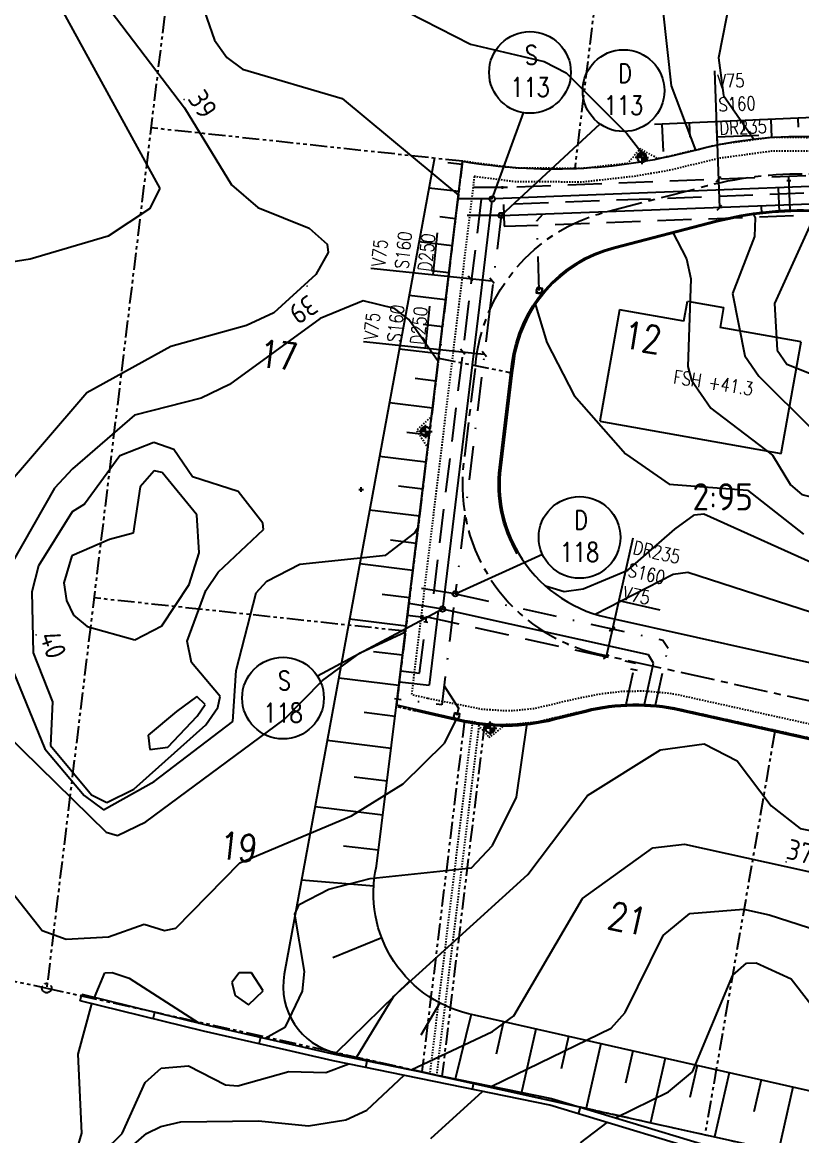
# Model space of a CAD drawing. Header units: metres. Extents: x 139929 to 143267, y 6401995 to 6404511.
# Drawn here: x 140226.6 to 140283.9, y 6402264.7 to 6402346.4 of the extents above; entities that cross this region are included whole.
import ezdxf
from ezdxf.enums import TextEntityAlignment as Align

# ---------------------------------------------------------------- set-up
doc = ezdxf.new("R2010")
doc.units = ezdxf.units.M
for name, pattern in [('CENTERX2', [4, 2.5, -0.5, 0.5, -0.5]), ('DASHDOT', [1, 0.5, -0.25, 0, -0.25]), ('DASHED', [0.75, 0.5, -0.25]), ('HIDDEN', [0.375, 0.25, -0.125]), ('HIDDEN2', [0.1875, 0.125, -0.0625]), ('PHANTOM', [2.5, 1.25, -0.25, 0.25, -0.25, 0.25, -0.25])]:
    doc.linetypes.add(name, pattern=pattern)
doc.layers.add('LM_GRÄNSPUNKT_TEXT_NY', color=94, linetype='Continuous', lineweight=25)
for name, color, linetype in [('M-BEF-MUR', 4, 'Continuous'), ('M-BEF-NIVÅKURVA-PRIMÄR-0.5M', 12, 'Continuous'), ('M-BEF-NIVÅKURVA-PRIMÄR-1.0M', 12, 'Continuous'), ('M-BELYSNINGSSTOLPE', 20, 'Continuous'), ('M-BRUNNAR', 3, 'Continuous'), ('M-BRUNNSLOCK', 1, 'Continuous'), ('M-ET-SCHAKT', 40, 'HIDDEN'), ('M-FASTIGHETSBETECKNING', 3, 'Continuous'), ('M-FG-XXX', 3, 'Continuous'), ('M-GR-FASTIGHETSGRÄNS', 3, 'PHANTOM'), ('M-HUS-NUMMER-XXX', 3, 'Continuous'), ('M-HUS-YTTER', 3, 'Continuous'), ('M-KANTSTÖD', 1, 'Continuous'), ('M-KRYSS-1000', 1, 'Continuous'), ('M-PROFILLINJE', 7, 'CENTERX2'), ('M-RH-BELYSNINGSSTOLPE', 4, 'Continuous'), ('M-RH-ET-SCHAKT', 4, 'HIDDEN'), ('M-RH-VA-D', 4, 'DASHDOT'), ('M-RH-VA-DRÄN', 4, 'DRAN11'), ('M-RH-VA-S', 4, 'Continuous'), ('M-RH-VA-TEXT', 4, 'Continuous'), ('M-RH-VA-V', 4, 'HIDDEN2'), ('M-SLÄNT', 4, 'Continuous'), ('M-STOMLINJE', 3, 'Continuous'), ('M-VA-D', 80, 'DASHDOT'), ('M-VA-S', 20, 'Continuous'), ('M-VA-TEXT', 1, 'Continuous'), ('M-VA-V', 140, 'HIDDEN2'), ('M-YTSKIKTSBEGRÄNSNING', 1, 'DASHED')]:
    doc.layers.add(name, color=color, linetype=linetype)
doc.styles.add('ISO', font='iso.shx', dxfattribs={"height": 2.5})
doc.styles.add('ITALICC', font='italicc', dxfattribs={"oblique": 10})
doc.styles.add('M-modell-va$0$SIMPLEX8', font='simplex.shx', dxfattribs={"width": 0.8})
doc.styles.add('SIMPLEX8', font='simplex.shx', dxfattribs={"width": 0.8})
doc.linetypes.add('DRAN11', pattern='A,1,["|",Standard,S=0.5,R=60,X=0,Y=0],-0.4,1', length=2.4)
pattern_1 = [(45, (-19260.8910175, -51074.3308278), (-0.001122532015134, 0.001122532015134), [])]

# ---------------------------------------------------------------- blocks, each defined once
blk = doc.blocks.new('LIGGARPUNKT')
blk.add_circle((0, 0), 0.35)
at = {"layer": 'LM_GRÄNSPUNKT_TEXT_NY', "style": 'ITALICC', "oblique": 10}
blk.add_attdef('PUNKTBETECKNING', (0.5, -0.35), '', height=0.7, dxfattribs=at)
blk = doc.blocks.new('PLUS')
for p, q in [((-0.175, 0), (0, 0)), ((0, 0), (0, 0.175)), ((0, -0.175), (0, 0)), ((0, 0), (0.175, 0))]:
    blk.add_line(p, q)
blk = doc.blocks.new('PRI_NIVÅ_HÖJDPKT')
at = {"color": 0, "linetype": 'Continuous', "lineweight": -3}
blk.add_circle((183, 184), 0.0005, dxfattribs=at)
blk = doc.blocks.new('Brunn-400')
at = {"layer": 'M-BRUNNAR', "ltscale": 0.1}
blk.add_circle((0, 0), 0.2, dxfattribs=at)
at = {"layer": 'M-BRUNNSLOCK', "ltscale": 0.1}
blk.add_circle((0, 0), 0.2, dxfattribs=at)
blk = doc.blocks.new('DB')
at = {"layer": 'M-BRUNNAR', "ltscale": 0.1}
blk.add_lwpolyline([(-0.2, 0.2), (-0.2, -0.2), (0.2, -0.2), (0.2, 0.2)], close=True, dxfattribs=at)
blk.add_circle((0, 0), 0.2, dxfattribs=at)
at = {"layer": 'M-BRUNNSLOCK', "ltscale": 0.1}
blk.add_lwpolyline([(-0.2, 0.2), (-0.2, -0.2), (0.2, -0.2), (0.2, 0.2)], close=True, dxfattribs=at)
blk = doc.blocks.new('*U42')
at = {"layer": 'M-SLÄNT'}
for p, q in [((-42.894, 71.924), (-43.93, 72.049)), ((-43.135, 69.938), (-45.328, 70.204)), ((-43.375, 67.953), (-44.533, 68.093)), ((-43.616, 65.967), (-46.054, 66.263)), ((-43.857, 63.982), (-45.137, 64.137)), ((-44.097, 61.996), (-46.779, 62.322)), ((-44.338, 60.011), (-45.74, 60.181)), ((-44.579, 58.025), (-47.504, 58.38)), ((-44.819, 56.04), (-46.343, 56.225)), ((-45.06, 54.055), (-48.23, 54.439)), ((-45.301, 52.069), (-46.947, 52.269)), ((-45.542, 50.084), (-48.955, 50.497)), ((-45.782, 48.098), (-47.55, 48.312)), ((-46.023, 46.113), (-49.681, 46.556)), ((-46.264, 44.127), (-48.153, 44.356)), ((-46.504, 42.142), (-50.406, 42.615)), ((-46.748, 40.129), (-48.761, 40.373)), ((-47, 38.053), (-51.153, 38.556)), ((-47.26, 35.911), (-49.402, 36.17)), ((-47.528, 33.701), (-51.947, 34.239)), ((-47.807, 31.423), (-50.084, 31.705)), ((-48.1, 29.078), (-52.789, 29.664)), ((-48.401, 26.664), (-50.816, 26.965)), ((-48.712, 24.177), (-53.685, 24.798)), ((-49.032, 21.614), (-51.6, 21.895)), ((-49.374, 18.977), (-54.678, 19.403)), ((-48.785, 15.173), (-52.381, 13.715)), ((-46.733, 12.026), (-52.143, 6.729)), ((-44.535, 10.401), (-45.915, 8.028)), ((-42.235, 9.565), (-43.407, 4.794)), ((-39.847, 9.022), (-40.389, 6.634)), ((-37.464, 8.482), (-38.543, 3.717)), ((-35.087, 7.944), (-35.625, 5.567)), ((-32.715, 7.407), (-33.789, 2.664)), ((-30.349, 6.872), (-30.885, 4.506)), ((-27.989, 6.337), (-29.058, 1.617)), ((-25.634, 5.804), (-26.168, 3.449)), ((-23.285, 5.272), (-24.349, 0.574)), ((-20.942, 4.741), (-21.472, 2.398)), ((-18.604, 4.212), (-19.662, -0.464)), ((-16.271, 3.684), (-16.799, 1.352)), ((-13.944, 3.157), (-14.998, -1.497)), ((-11.623, 2.632), (-12.148, 0.31)), ((-9.307, 2.107), (-10.355, -2.525)), ((-6.996, 1.584), (-7.519, -0.726)), ((-4.691, 1.062), (-5.735, -3.548)), ((-2.392, 0.542), (-2.912, -1.758)), ((-0.098, 0.022), (-1.136, -4.566))]:
    blk.add_line(p, q, dxfattribs=at)
blk = doc.blocks.new('*U43')
at = {"layer": 'M-SLÄNT'}
for p, q in [((-76.818, 11.443), (-76.772, 10.4)), ((-74.82, 11.531), (-74.745, 9.829)), ((-72.822, 11.618), (-72.79, 10.893)), ((-70.824, 11.706), (-70.765, 10.378)), ((-68.825, 11.794), (-68.796, 11.127)), ((-66.827, 11.882), (-66.763, 10.406)), ((-64.829, 11.969), (-64.776, 11.14)), ((-62.841, 11.871), (-62.89, 10.226)), ((-60.861, 11.584), (-60.966, 10.862)), ((-78.816, 11.355), (-78.728, 9.357)), ((-58.882, 11.297), (-59.063, 10.048)), ((-56.903, 11.01), (-56.979, 10.482)), ((-54.923, 10.723), (-55.058, 9.797)), ((-52.944, 10.436), (-52.996, 9.968)), ((-50.98, 10.067), (-51.127, 9.086)), ((-49.029, 9.626), (-49.149, 9.094)), ((-47.078, 9.185), (-47.37, 7.893)), ((-45.128, 8.744), (-45.316, 7.91)), ((-43.177, 8.303), (-43.659, 6.168)), ((-41.226, 7.862), (-41.552, 6.619)), ((-39.321, 7.261), (-40.143, 4.727)), ((-37.433, 6.6), (-37.86, 5.38)), ((-35.546, 5.94), (-36.327, 3.705)), ((-33.658, 5.28), (-34.004, 4.334)), ((-31.719, 4.839), (-32.135, 3.143)), ((-29.733, 4.609), (-29.831, 3.765)), ((-27.746, 4.378), (-27.939, 2.721)), ((-25.759, 4.147), (-25.854, 3.334)), ((-23.773, 3.916), (-23.958, 2.32)), ((-21.786, 3.685), (-21.877, 2.902)), ((-19.8, 3.454), (-19.97, 1.919)), ((-17.823, 3.156), (-17.924, 2.439)), ((-15.853, 2.807), (-16.08, 1.527)), ((-13.884, 2.458), (-13.984, 1.892)), ((-11.915, 2.11), (-12.089, 1.125)), ((-9.945, 1.761), (-10.019, 1.343)), ((-7.976, 1.412), (-8.098, 0.724)), ((-6.007, 1.064), (-6.054, 0.793)), ((-4.037, 0.715), (-4.106, 0.326)), ((-2.068, 0.366), (-2.085, 0.267)), ((-0.098, 0.017), (-0.1, 0.008))]:
    blk.add_line(p, q, dxfattribs=at)
blk = doc.blocks.new('M-modell-va$0$VA Littera')
blk.add_circle((0, 0), 1.5)
at = {"style": 'M-modell-va$0$SIMPLEX8', "width": 0.8}
for tag, p in [('D/S', (0.051, 0.289)), ('NR', (0.001, -0.891))]:
    blk.add_attdef(tag, text='', height=0.7, dxfattribs=at).set_placement(p, align=Align.CENTER)
at = {"style": 'M-modell-va$0$SIMPLEX8', "width": 0.8, "flags": 1}
for tag, p in [('LOCKNIVÅ', (1.783, 0.248)), ('VG-NIVÅ', (1.789, -0.674))]:
    blk.add_attdef(tag, p, '', height=0.5, dxfattribs=at)
blk = doc.blocks.new('Ny-stolpe')
at = {"layer": ''}
h = blk.add_hatch(dxfattribs=at)
h.set_pattern_fill('ANSI31', color=256, scale=0.0005, style=0)
h.set_pattern_definition(pattern_1)
edge = h.paths.add_edge_path()
edge.add_arc((0, 0), 0.175, 90, 180)
edge.add_line((-0.175, 0), (0, 0))
edge.add_line((0, 0), (0, 0.175))
h = blk.add_hatch(dxfattribs=at)
h.set_pattern_fill('ANSI31', color=256, scale=0.0005, style=0)
h.set_pattern_definition(pattern_1)
edge = h.paths.add_edge_path()
edge.add_line((0, 0), (0, -0.175))
edge.add_arc((0, 0), 0.175, 270, 360)
edge.add_line((0.175, 0), (0, 0))
for p, q in [((-0.175, 0), (-0.25, 0)), ((0, 0), (-0.175, 0)), ((0, 0.173), (0, 0.248)), ((0, 0), (0, 0.175)), ((0, 0), (0.175, 0)), ((0, 0), (0, -0.175)), ((0, -0.175), (0, -0.252)), ((0.175, 0), (0.25, 0))]:
    blk.add_line(p, q, dxfattribs=at)
for start, end in [(90, 180), (180, 270), (0, 90), (270, 0)]:
    blk.add_arc((0, 0), 0.175, start, end, dxfattribs=at)

msp = doc.modelspace()

# ---------------------------------------------------------------- linework, layer by layer
at = {"layer": 'M-BEF-MUR', "lineweight": -3}
for p, q in [((140230.872, 6402274.592), (140230.991, 6402275.078)), ((140230.991, 6402275.078), (140240.039, 6402272.864)), ((140239.924, 6402272.377), (140230.872, 6402274.592)), ((140236.243, 6402273.278), (140236.362, 6402273.763)), ((140240.039, 6402272.864), (140245.042, 6402271.722)), ((140244.549, 6402271.321), (140239.924, 6402272.377)), ((140244.029, 6402271.44), (140244.141, 6402271.928)), ((140245.042, 6402271.722), (140249.563, 6402270.691)), ((140249.457, 6402270.202), (140244.549, 6402271.321)), ((140265.355, 6402266.94), (140249.457, 6402270.202)), ((140249.563, 6402270.691), (140265.478, 6402267.425)), ((140251.841, 6402269.712), (140251.941, 6402270.202)), ((140259.678, 6402268.105), (140259.778, 6402268.595)), ((140278.952, 6402262.831), (140265.355, 6402266.94)), ((140265.478, 6402267.425), (140279.097, 6402263.309)), ((140267.465, 6402266.303), (140267.61, 6402266.781))]:
    msp.add_line(p, q, dxfattribs=at)
at = {"layer": 'M-BEF-MUR'}
for p, q in [((140230.872, 6402274.592), (140230.991, 6402275.078)), ((140230.991, 6402275.078), (140240.039, 6402272.864)), ((140239.924, 6402272.377), (140230.872, 6402274.592)), ((140236.243, 6402273.278), (140236.362, 6402273.763)), ((140240.039, 6402272.864), (140245.042, 6402271.722)), ((140244.549, 6402271.321), (140239.924, 6402272.377)), ((140244.029, 6402271.44), (140244.141, 6402271.928)), ((140245.042, 6402271.722), (140249.563, 6402270.691)), ((140249.457, 6402270.202), (140244.549, 6402271.321)), ((140265.355, 6402266.94), (140249.457, 6402270.202)), ((140249.563, 6402270.691), (140265.478, 6402267.425)), ((140251.841, 6402269.712), (140251.941, 6402270.202)), ((140259.678, 6402268.105), (140259.778, 6402268.595)), ((140278.952, 6402262.831), (140265.355, 6402266.94)), ((140265.478, 6402267.425), (140279.097, 6402263.309)), ((140267.465, 6402266.303), (140267.61, 6402266.781))]:
    msp.add_line(p, q, dxfattribs=at)
at = {"layer": 'M-BEF-NIVÅKURVA-PRIMÄR-0.5M', "linetype": 'Continuous', "lineweight": -3}
for p, q in [((140238.921, 6402350.299, 39.5), (140240.744, 6402345.112, 39.5)), ((140229.096, 6402348.166, 38.5), (140236.739, 6402334.229, 38.5)), ((140273.66, 6402347.315, 40.5), (140274.266, 6402341.74, 40.5)), ((140240.744, 6402345.112, 39.5), (140241.654, 6402343.827, 39.5)), ((140241.654, 6402343.827, 39.5), (140242.789, 6402342.968, 39.5)), ((140242.789, 6402342.968, 39.5), (140250.107, 6402340.812, 39.5)), ((140274.266, 6402341.74, 40.5), (140276.067, 6402337.041, 40.5)), ((140250.107, 6402340.812, 39.5), (140258.645, 6402333.734, 39.5)), ((140236.739, 6402334.229, 38.5), (140235.973, 6402332.717, 38.5)), ((140235.973, 6402332.717, 38.5), (140232.943, 6402330.728, 38.5)), ((140280.27, 6402332.395, 40.5), (140280.443, 6402332.075, 40.5)), ((140280.443, 6402332.075, 40.5), (140280.378, 6402330.69, 40.5)), ((140232.943, 6402330.728, 38.5), (140227.214, 6402329.032, 38.5)), ((140280.378, 6402330.69, 40.5), (140278.773, 6402326.516, 40.5)), ((140227.214, 6402329.032, 38.5), (140223.173, 6402328.403, 38.5)), ((140278.773, 6402326.516, 40.5), (140279.684, 6402321.93, 40.5)), ((140251.655, 6402325.967, 39.5), (140248.49, 6402324.678, 39.5)), ((140253.957, 6402325.405, 39.5), (140251.655, 6402325.967, 39.5)), ((140264.269, 6402325.832), (140265.139, 6402322.915, 39.5)), ((140255.001, 6402324.613, 39.5), (140253.957, 6402325.405, 39.5)), ((140248.49, 6402324.678, 39.5), (140241.838, 6402319.836, 39.5)), ((140257.164, 6402321.521, 39.5), (140255.001, 6402324.613, 39.5)), ((140265.139, 6402322.915, 39.5), (140267.156, 6402319.016, 39.5)), ((140279.684, 6402321.93, 40.5), (140280.72, 6402320.432, 40.5)), ((140241.838, 6402319.836, 39.5), (140239.761, 6402318.831, 39.5)), ((140280.72, 6402320.432, 40.5), (140284.677, 6402316.505, 40.5)), ((140267.156, 6402319.016, 39.5), (140270.926, 6402314.736, 39.5)), ((140239.761, 6402318.831, 39.5), (140234.876, 6402317.576, 39.5)), ((140234.876, 6402317.576, 39.5), (140230.32, 6402313.632, 39.5)), ((140270.926, 6402314.736, 39.5), (140274.131, 6402312.517, 39.5)), ((140230.32, 6402313.632, 39.5), (140228.989, 6402312.234, 39.5)), ((140236.31, 6402313.488, 40.5), (140235.284, 6402312.312, 40.5)), ((140236.905, 6402313.37, 40.5), (140236.31, 6402313.488, 40.5)), ((140239.45, 6402310.261, 40.5), (140236.905, 6402313.37, 40.5)), ((140274.131, 6402312.517, 39.5), (140279.873, 6402312.078, 39.5)), ((140228.989, 6402312.234, 39.5), (140225.869, 6402306.716, 39.5)), ((140235.284, 6402312.312, 40.5), (140234.77, 6402308.911, 40.5)), ((140279.873, 6402312.078, 39.5), (140283.989, 6402308.848, 39.5)), ((140239.619, 6402307.481, 40.5), (140239.45, 6402310.261, 40.5)), ((140255.416, 6402308.914, 39.5), (140255.688, 6402309.339, 39.5)), ((140233.025, 6402308.466, 40.5), (140230.272, 6402307.261, 40.5)), ((140234.77, 6402308.911, 40.5), (140233.025, 6402308.466, 40.5)), ((140253.329, 6402307.315, 39.5), (140255.416, 6402308.914, 39.5)), ((140230.272, 6402307.261, 40.5), (140229.672, 6402305.267, 40.5)), ((140238.892, 6402305.161, 40.5), (140239.619, 6402307.481, 40.5)), ((140247.009, 6402306.641, 39.5), (140253.329, 6402307.315, 39.5)), ((140244.589, 6402305.393, 39.5), (140247.009, 6402306.641, 39.5)), ((140268.68, 6402302.976, 38.5), (140274.411, 6402305.909, 38.5)), ((140274.411, 6402305.909, 38.5), (140275.492, 6402306.048, 38.5)), ((140275.492, 6402306.048, 38.5), (140285.403, 6402302.859, 38.5)), ((140229.672, 6402305.267, 40.5), (140229.868, 6402303.973, 40.5)), ((140236.883, 6402302.116, 40.5), (140238.892, 6402305.161, 40.5)), ((140243.811, 6402304.536, 39.5), (140244.589, 6402305.393, 39.5)), ((140242.322, 6402298.839, 39.5), (140243.811, 6402304.536, 39.5)), ((140229.868, 6402303.973, 40.5), (140230.382, 6402302.913, 40.5)), ((140230.382, 6402302.913, 40.5), (140231.402, 6402302.067, 40.5)), ((140231.402, 6402302.067, 40.5), (140234.887, 6402301.094, 40.5)), ((140234.887, 6402301.094, 40.5), (140236.883, 6402302.116, 40.5)), ((140225.546, 6402299.79, 39.5), (140228.276, 6402293.101, 39.5)), ((140242.096, 6402295.11, 39.5), (140242.322, 6402298.839, 39.5)), ((140239.44, 6402296.94, 40.5), (140237.945, 6402295.831, 40.5)), ((140240.065, 6402296.34, 40.5), (140239.44, 6402296.94, 40.5)), ((140239.469, 6402295.479, 40.5), (140240.065, 6402296.34, 40.5)), ((140237.945, 6402295.831, 40.5), (140235.866, 6402294.087, 40.5)), ((140237.316, 6402293.219, 40.5), (140239.469, 6402295.479, 40.5)), ((140257.638, 6402293.503, 38.5), (140258.546, 6402295.289, 38.5)), ((140236.307, 6402290.691, 39.5), (140242.096, 6402295.11, 39.5)), ((140235.866, 6402294.087, 40.5), (140235.999, 6402293.034, 40.5)), ((140228.276, 6402293.101, 39.5), (140231.164, 6402289.658, 39.5)), ((140235.999, 6402293.034, 40.5), (140237.316, 6402293.219, 40.5)), ((140254.598, 6402290.534, 38.5), (140257.638, 6402293.503, 38.5)), ((140268.133, 6402289.675, 37.5), (140273.481, 6402293.01, 37.5)), ((140273.481, 6402293.01, 37.5), (140276.692, 6402293.468, 37.5)), ((140276.692, 6402293.468, 37.5), (140279.129, 6402292.203, 37.5)), ((140279.129, 6402292.203, 37.5), (140281.611, 6402288.919, 37.5)), ((140232.585, 6402288.62, 39.5), (140236.307, 6402290.691, 39.5)), ((140250.789, 6402288.178, 38.5), (140254.598, 6402290.534, 38.5)), ((140231.164, 6402289.658, 39.5), (140232.585, 6402288.62, 39.5)), ((140263.739, 6402283.881, 37.5), (140268.133, 6402289.675, 37.5)), ((140281.611, 6402288.919, 37.5), (140283.744, 6402287.236, 37.5)), ((140242.591, 6402284.715, 38.5), (140250.789, 6402288.178, 38.5)), ((140283.744, 6402287.236, 37.5), (140290.134, 6402285.961, 37.5)), ((140237.891, 6402279.927, 38.5), (140242.591, 6402284.715, 38.5)), ((140253.904, 6402274.94, 37.5), (140263.739, 6402283.881, 37.5)), ((140225.543, 6402282.996, 38.5), (140228.084, 6402279.764, 38.5)), ((140273.694, 6402279.385, 36.5), (140275.638, 6402281.016, 36.5)), ((140275.638, 6402281.016, 36.5), (140279.586, 6402281.315, 36.5)), ((140279.586, 6402281.315, 36.5), (140281.455, 6402280.914, 36.5)), ((140281.455, 6402280.914, 36.5), (140287.407, 6402278.975, 36.5)), ((140228.084, 6402279.764, 38.5), (140229.849, 6402279.124, 38.5)), ((140232.968, 6402279.304, 38.5), (140235.57, 6402280.231, 38.5)), ((140235.57, 6402280.231, 38.5), (140237.077, 6402279.766, 38.5)), ((140237.077, 6402279.766, 38.5), (140237.891, 6402279.927, 38.5)), ((140229.849, 6402279.124, 38.5), (140232.968, 6402279.304, 38.5)), ((140270.896, 6402273.734, 36.5), (140273.694, 6402279.385, 36.5)), ((140242.555, 6402276.65, 38.5), (140242.005, 6402275.937, 38.5)), ((140243.454, 6402276.649, 38.5), (140242.555, 6402276.65, 38.5)), ((140244.32, 6402275.321, 38.5), (140243.454, 6402276.649, 38.5)), ((140242.005, 6402275.937, 38.5), (140242.27, 6402274.992, 38.5)), ((140242.27, 6402274.992, 38.5), (140243.243, 6402274.308, 38.5)), ((140243.243, 6402274.308, 38.5), (140244.32, 6402275.321, 38.5)), ((140251.129, 6402270.37, 37.5), (140253.904, 6402274.94, 37.5)), ((140269.863, 6402272.589, 36.5), (140270.896, 6402273.734, 36.5)), ((140261.094, 6402268.325, 36.5), (140269.863, 6402272.589, 36.5)), ((140248.907, 6402269.34, 37.5), (140250.595, 6402269.968, 37.5)), ((140235.654, 6402268.604, 37.5), (140236.825, 6402269.655, 37.5)), ((140236.825, 6402269.655, 37.5), (140238.84, 6402269.838, 37.5)), ((140238.84, 6402269.838, 37.5), (140241.545, 6402268.434, 37.5)), ((140242.46, 6402268.37, 37.5), (140246.195, 6402269.404, 37.5)), ((140246.195, 6402269.404, 37.5), (140248.907, 6402269.34, 37.5)), ((140233.95, 6402264.87, 37.5), (140235.654, 6402268.604, 37.5)), ((140241.545, 6402268.434, 37.5), (140242.46, 6402268.37, 37.5)), ((140256.623, 6402264.488, 36.5), (140260.409, 6402267.955, 36.5)), ((140232.615, 6402263.528, 37.5), (140233.95, 6402264.87, 37.5))]:
    msp.add_line(p, q, dxfattribs=at)
at = {"layer": 'M-BEF-NIVÅKURVA-PRIMÄR-1.0M', "linetype": 'Continuous', "lineweight": -3}
for p, q in [((140226.929, 6402355.377, 39), (140238.543, 6402340.135, 39)), ((140249.749, 6402349.82, 40), (140259.531, 6402344.806, 40)), ((140278.596, 6402348.185, 41), (140277.757, 6402343.8, 41)), ((140259.531, 6402344.806, 40), (140264.948, 6402343.536, 40)), ((140264.948, 6402343.536, 40), (140266.57, 6402342.708, 40)), ((140277.757, 6402343.8, 41), (140278.107, 6402341.053, 41)), ((140266.57, 6402342.708, 40), (140271.008, 6402338.243, 40)), ((140278.107, 6402341.053, 41), (140280.35, 6402337.849, 41)), ((140238.543, 6402340.135, 39), (140242.001, 6402334.49, 39)), ((140271.008, 6402338.243, 40), (140272.56, 6402336.262, 40)), ((140272.519, 6402336.314, 40), (140272.519, 6402336.314, 40)), ((140242.001, 6402334.49, 39), (140243.924, 6402332.813, 39)), ((140243.924, 6402332.813, 39), (140247.699, 6402331.304, 39)), ((140284.798, 6402332.23, 41), (140281.859, 6402325.779, 41)), ((140247.699, 6402331.304, 39), (140249.017, 6402330.12, 39)), ((140274.377, 6402331.026, 40), (140275.406, 6402329.065, 40)), ((140249.017, 6402330.12, 39), (140249.099, 6402329.524, 39)), ((140249.099, 6402329.524, 39), (140248.184, 6402327.899, 39)), ((140275.406, 6402329.065, 40), (140275.724, 6402327.587, 40)), ((140248.184, 6402327.899, 39), (140245.1, 6402325.082, 39)), ((140275.724, 6402327.587, 40), (140275.506, 6402321.158, 40)), ((140281.859, 6402325.779, 41), (140282.043, 6402322.352, 41)), ((140245.1, 6402325.082, 39), (140243.093, 6402324.156, 39)), ((140243.093, 6402324.156, 39), (140237.537, 6402322.63, 39)), ((140237.537, 6402322.63, 39), (140231.36, 6402319.229, 39)), ((140282.043, 6402322.352, 41), (140282.772, 6402321.331, 41)), ((140275.506, 6402321.158, 40), (140275.763, 6402320.144, 40)), ((140282.772, 6402321.331, 41), (140285.045, 6402320.421, 41)), ((140275.763, 6402320.144, 40), (140277.179, 6402318.103, 40)), ((140231.36, 6402319.229, 39), (140224.687, 6402311.443, 39)), ((140277.179, 6402318.103, 40), (140281.71, 6402314.656, 40)), ((140236.282, 6402315.569, 40), (140233.783, 6402314.587, 40)), ((140237.744, 6402315.055, 40), (140236.282, 6402315.569, 40)), ((140239.128, 6402313.051, 40), (140237.744, 6402315.055, 40)), ((140233.783, 6402314.587, 40), (140231.198, 6402311.04, 40)), ((140281.71, 6402314.656, 40), (140283.026, 6402312.464, 40)), ((140242.475, 6402311.982, 40), (140239.128, 6402313.051, 40)), ((140283.026, 6402312.464, 40), (140283.857, 6402311.747, 40)), ((140244.287, 6402309.665, 40), (140242.475, 6402311.982, 40)), ((140283.857, 6402311.747, 40), (140286.983, 6402310.99, 40)), ((140231.198, 6402311.04, 40), (140230.285, 6402310.482, 40)), ((140230.285, 6402310.482, 40), (140227.816, 6402306.523, 40)), ((140274.531, 6402309.213, 39), (140275.983, 6402310.265, 39)), ((140275.983, 6402310.265, 39), (140276.67, 6402310.334, 39)), ((140276.67, 6402310.334, 39), (140286.506, 6402305.916, 39)), ((140241.007, 6402306.05, 40), (140244.336, 6402309.189, 40)), ((140244.336, 6402309.189, 40), (140244.287, 6402309.665, 40)), ((140271.078, 6402306.203, 39), (140274.531, 6402309.213, 39)), ((140227.816, 6402306.523, 40), (140227.323, 6402304.626, 40)), ((140240.097, 6402304.716, 40), (140241.007, 6402306.05, 40)), ((140267.817, 6402304.834, 39), (140271.078, 6402306.203, 39)), ((140227.323, 6402304.626, 40), (140227.427, 6402300.146, 40)), ((140238.722, 6402300.987, 40), (140240.097, 6402304.716, 40)), ((140265.038, 6402305.044, 39), (140266.42, 6402304.651, 39)), ((140266.42, 6402304.651, 39), (140267.817, 6402304.834, 39)), ((140251.428, 6402300.145, 39), (140254.758, 6402301.671, 39)), ((140239.041, 6402299.435, 40), (140238.722, 6402300.987, 40)), ((140227.427, 6402300.146, 40), (140228.845, 6402296.53, 40)), ((140241.152, 6402296.944, 40), (140239.041, 6402299.435, 40)), ((140248.675, 6402298.109, 39), (140251.428, 6402300.145, 39)), ((140245.852, 6402295.255, 39), (140248.675, 6402298.109, 39)), ((140240.98, 6402296.122, 40), (140241.152, 6402296.944, 40)), ((140228.845, 6402296.53, 40), (140228.693, 6402293.333, 40)), ((140240.103, 6402294.856, 40), (140240.98, 6402296.122, 40)), ((140234.825, 6402290.141, 40), (140240.103, 6402294.856, 40)), ((140235.691, 6402287.727, 39), (140245.852, 6402295.255, 39)), ((140262.912, 6402289.548, 38), (140263.709, 6402294.977, 38)), ((140225.387, 6402294.217, 39), (140232.781, 6402286.983, 39)), ((140228.693, 6402293.333, 40), (140231.705, 6402289.706, 40)), ((140231.705, 6402289.706, 40), (140232.829, 6402289.152, 40)), ((140232.829, 6402289.152, 40), (140234.825, 6402290.141, 40)), ((140261.159, 6402285.997, 38), (140262.912, 6402289.548, 38)), ((140233.621, 6402286.737, 39), (140235.691, 6402287.727, 39)), ((140232.781, 6402286.983, 39), (140233.621, 6402286.737, 39)), ((140259.604, 6402284.357, 38), (140261.159, 6402285.997, 38)), ((140267.764, 6402282.105, 37), (140272.925, 6402285.816, 37)), ((140272.925, 6402285.816, 37), (140275.255, 6402286.103, 37)), ((140275.255, 6402286.103, 37), (140286.228, 6402283.667, 37)), ((140252.174, 6402283.572, 38), (140259.604, 6402284.357, 38)), ((140249.127, 6402282.799, 38), (140252.174, 6402283.572, 38)), ((140246.965, 6402281.669, 38), (140249.127, 6402282.799, 38)), ((140246.64, 6402280.962, 38), (140246.965, 6402281.669, 38)), ((140262.728, 6402273.491, 37), (140267.764, 6402282.105, 37)), ((140247.345, 6402276.76, 38), (140246.64, 6402280.962, 38)), ((140278.788, 6402276.47, 36), (140279.81, 6402277.354, 36)), ((140279.81, 6402277.354, 36), (140280.514, 6402277.384, 36)), ((140280.514, 6402277.384, 36), (140283.089, 6402276.208, 36)), ((140231.928, 6402274.848, 38), (140232.68, 6402276.643, 38)), ((140232.68, 6402276.643, 38), (140233.223, 6402276.665, 38)), ((140233.223, 6402276.665, 38), (140234.469, 6402276.27, 38)), ((140247.208, 6402275.319, 38), (140247.345, 6402276.76, 38)), ((140234.469, 6402276.27, 38), (140239.608, 6402272.969, 38)), ((140275.839, 6402269.385, 36), (140278.788, 6402276.47, 36)), ((140283.089, 6402276.208, 36), (140288.378, 6402269.38, 36)), ((140245.957, 6402272.693, 38), (140247.208, 6402275.319, 38)), ((140230.727, 6402270.683, 38), (140231.732, 6402274.381, 38)), ((140261.144, 6402272.354, 37), (140262.728, 6402273.491, 37)), ((140244.47, 6402271.853, 38), (140245.957, 6402272.693, 38)), ((140255.181, 6402269.538, 37), (140261.144, 6402272.354, 37)), ((140231.011, 6402264.888, 38), (140230.727, 6402270.683, 38)), ((140251.916, 6402266.57, 37), (140254.664, 6402269.133, 37)), ((140274.064, 6402267.919, 36), (140275.839, 6402269.385, 36)), ((140270.189, 6402266.002, 36), (140274.064, 6402267.919, 36)), ((140247.648, 6402265.432, 37), (140250.38, 6402265.872, 37)), ((140250.38, 6402265.872, 37), (140251.916, 6402266.57, 37)), ((140235.741, 6402264.851, 37), (140236.807, 6402265.367, 37)), ((140236.807, 6402265.367, 37), (140238.274, 6402265.71, 37)), ((140238.274, 6402265.71, 37), (140243.978, 6402265.795, 37)), ((140243.978, 6402265.795, 37), (140247.648, 6402265.432, 37)), ((140267.616, 6402264.17, 36), (140269.57, 6402265.666, 36)), ((140229.326, 6402259.327, 37), (140235.741, 6402264.851, 37)), ((140230.538, 6402263.305, 38), (140231.011, 6402264.888, 38))]:
    msp.add_line(p, q, dxfattribs=at)
at = {"layer": 'M-ET-SCHAKT', "ltscale": 0.1}
for p, q in [((140259.676, 6402295.058), (140256.549, 6402269.263)), ((140260.173, 6402294.998), (140257.041, 6402269.169))]:
    msp.add_line(p, q, dxfattribs=at)
at = {"layer": 'M-ET-SCHAKT', "ltscale": 0.1, "flags": 128}
for points in [[(140258.946, 6402336.218), (140256.675, 6402317.486), (140255.58, 6402316.467), (140256.398, 6402315.197), (140254.108, 6402296.312), (140256.175, 6402295.833), (140259.161, 6402295.156)], [(140259.818, 6402335.097), (140257.624, 6402317.002), (140257.434, 6402315.434), (140255.209, 6402297.083), (140256.399, 6402296.808)], [(140256.399, 6402296.808), (140260.385, 6402296.012), (140261.842, 6402295.916), (140262.687, 6402295.907), (140264.262, 6402296.066), (140267.434, 6402296.816), (140269.189, 6402297.149), (140270.64, 6402297.313), (140272.298, 6402297.351), (140273.968, 6402297.2), (140274.717, 6402297.08), (140287.485, 6402294.252)], [(140259.211, 6402295.148), (140259.892, 6402295.065), (140260.92, 6402293.921), (140262.183, 6402294.913), (140262.731, 6402294.907), (140264.428, 6402295.077), (140267.643, 6402295.838), (140269.339, 6402296.159), (140270.708, 6402296.314), (140272.264, 6402296.35), (140273.844, 6402296.207), (140274.53, 6402296.097), (140287.082, 6402293.317), (140287.95, 6402292.11), (140289.255, 6402292.819), (140296.228, 6402291.263), (140297.073, 6402291.075), (140298.385, 6402290.495), (140299.349, 6402289.782), (140300.965, 6402288.451), (140302.113, 6402287.589), (140302.85, 6402287.092), (140303.642, 6402286.542), (140307.318, 6402284.335), (140309.635, 6402283.14), (140311.194, 6402282.443), (140312.608, 6402281.933), (140313.444, 6402280.556), (140314.821, 6402281.171), (140317.216, 6402280.46), (140323.701, 6402279.003), (140326.941, 6402278.275), (140339.901, 6402275.387), (140340.79, 6402274.193), (140342.098, 6402274.886), (140367.219, 6402269.299), (140368.103, 6402267.963), (140369.46, 6402268.783), (140394.534, 6402263.212), (140395.477, 6402262.009), (140396.759, 6402262.718), (140421.899, 6402257.099), (140422.54, 6402256.259)]]:
    msp.add_lwpolyline(points, dxfattribs=at)
at = {"layer": 'M-GR-FASTIGHETSGRÄNS'}
for p, q in [((140239.174, 6402364.236), (140228.421, 6402275.537)), ((140239.174, 6402364.236), (140228.421, 6402275.537)), ((140257.194, 6402321.762), (140262.504, 6402320.696)), ((140132.099, 6402296.078), (140228.421, 6402275.537)), ((140132.099, 6402296.078), (140228.421, 6402275.537)), ((140228.421, 6402275.537), (140329.681, 6402252.979))]:
    msp.add_line(p, q, dxfattribs=at)
at = {"layer": 'M-GR-FASTIGHETSGRÄNS', "flags": 128}
for points in [[(140270.249, 6402360.91), (140267.191, 6402335.687)], [(140258.946, 6402336.218), (140236.074, 6402338.666)], [(140258.946, 6402336.218), (140254.108, 6402296.311)], [(140254.764, 6402301.722), (140231.892, 6402304.17)], [(140259.093, 6402295.17), (140255.969, 6402269.4)], [(140260.577, 6402294.95), (140257.44, 6402269.072)], [(140281.88, 6402294.363), (140276.747, 6402264.771)]]:
    msp.add_lwpolyline(points, dxfattribs=at)
at = {"layer": 'M-HUS-YTTER'}
for p, q in [((140275.202, 6402324.485), (140275.463, 6402325.955)), ((140275.463, 6402325.955), (140278.121, 6402325.483)), ((140270.483, 6402325.322), (140269.029, 6402317.13)), ((140275.202, 6402324.485), (140270.483, 6402325.322)), ((140278.121, 6402325.483), (140277.86, 6402324.013)), ((140283.805, 6402322.959), (140277.86, 6402324.013)), ((140282.352, 6402314.767), (140283.805, 6402322.959)), ((140269.029, 6402317.13), (140282.352, 6402314.767))]:
    msp.add_line(p, q, dxfattribs=at)
at = {"layer": 'M-KANTSTÖD'}
for p, q in [((140257.314, 6402322.758), (140257.413, 6402322.738)), ((140262.603, 6402321.515), (140262.503, 6402320.689)), ((140262.683, 6402321.34), (140262.602, 6402320.677)), ((140255.566, 6402295.873), (140255.589, 6402295.971))]:
    msp.add_line(p, q, dxfattribs=at)
at = {"layer": 'M-KANTSTÖD', "flags": 128}
for points in [[(140341.149, 6402323.096), (140318.328, 6402325.393, -0.094008), (140305.64, 6402329.149), (140305.25, 6402329.35, 0.107593), (140295.179, 6402332.039), (140284.901, 6402332.517, 0.075036), (140277.628, 6402331.763), (140270.107, 6402329.818, 0.308542), (140262.683, 6402321.34)], [(140262.602, 6402320.677), (140261.759, 6402313.718, 0.164212), (140263.06, 6402307.455)], [(140255.566, 6402295.873), (140258.648, 6402295.163, 0.118835), (140265.679, 6402295.235), (140267.995, 6402295.818, -0.117018), (140274.92, 6402295.914), (140296.82, 6402291.035, -0.121637), (140298.967, 6402289.968), (140299.671, 6402289.37, 0.121621), (140318.345, 6402280.088)]]:
    msp.add_lwpolyline(points, format="xyb", dxfattribs=at)
at = {"layer": 'M-PROFILLINJE', "flags": 128}
for points in [[(140259.906, 6402321.218, -0.318363), (140269.418, 6402332.481), (140276.939, 6402334.426, -0.075036), (140285.029, 6402335.264), (140295.307, 6402334.786, -0.107593), (140306.508, 6402331.795), (140306.898, 6402331.594, 0.094008), (140318.603, 6402328.13), (140347.814, 6402325.189), (140359.227, 6402324.041)], [(140259.872, 6402321.008), (140259.029, 6402314.049, 0.385634), (140268.914, 6402300.069), (140275.518, 6402298.598), (140297.418, 6402293.719, -0.121637), (140300.746, 6402292.065), (140301.45, 6402291.468, 0.121621), (140318.943, 6402282.772), (140429.156, 6402258.212)]]:
    msp.add_lwpolyline(points, format="xyb", dxfattribs=at)
at = {"layer": 'M-RH-ET-SCHAKT', "ltscale": 0.1, "flags": 128}
for points in [[(140447.223, 6402286.742), (140444.642, 6402286.872), (140440.187, 6402289.057), (140437.82, 6402293.245), (140436.729, 6402298.906), (140437.365, 6402300.242), (140436.264, 6402301.131), (140436.092, 6402302.053), (140435.924, 6402302.889), (140436.54, 6402309.505), (140429.893, 6402319.691), (140412.033, 6402321.489), (140411.009, 6402322.575), (140409.815, 6402321.712), (140384.164, 6402324.294), (140383.162, 6402325.368), (140381.89, 6402324.523), (140356.298, 6402327.099), (140355.295, 6402328.19), (140354.087, 6402327.322), (140328.474, 6402329.9), (140327.431, 6402330.979), (140326.208, 6402330.128), (140320.632, 6402330.689), (140319.791, 6402330.787), (140318.793, 6402330.885), (140316.394, 6402331.242), (140312.525, 6402332.23), (140310.424, 6402332.988), (140307.21, 6402334.521), (140304.076, 6402335.82), (140301.278, 6402336.636), (140300.331, 6402337.906), (140299.016, 6402337.119), (140298.251, 6402337.272), (140295.621, 6402337.54), (140286.828, 6402337.933), (140281.632, 6402337.961), (140277.659, 6402337.417), (140273.696, 6402336.479), (140273.27, 6402336.409), (140272.012, 6402337.143), (140271.058, 6402336.056), (140267.733, 6402335.686), (140262.869, 6402335.71), (140258.946, 6402336.218)], [(140443.343, 6402286.396), (140439.469, 6402288.295), (140436.869, 6402292.896), (140435.685, 6402299.039), (140435.349, 6402300.584), (140435.11, 6402301.863), (140434.915, 6402302.836), (140435.512, 6402309.251), (140429.317, 6402318.744), (140411.562, 6402320.531), (140410.092, 6402320.679), (140383.69, 6402323.337), (140382.146, 6402323.492), (140355.819, 6402326.142), (140354.364, 6402326.289), (140328.009, 6402328.942), (140326.476, 6402329.096), (140320.524, 6402329.695), (140319.684, 6402329.792), (140318.67, 6402329.893), (140316.197, 6402330.26), (140312.231, 6402331.273), (140310.038, 6402332.064), (140306.803, 6402333.607), (140303.744, 6402334.876), (140300.676, 6402335.77), (140299.199, 6402336.062), (140298.102, 6402336.282), (140295.548, 6402336.542), (140286.803, 6402336.933), (140281.697, 6402336.961), (140277.842, 6402336.432), (140273.892, 6402335.498), (140273.076, 6402335.364), (140271.553, 6402335.105), (140267.786, 6402334.686), (140262.802, 6402334.71), (140259.818, 6402335.097)]]:
    msp.add_lwpolyline(points, dxfattribs=at)
at = {"layer": 'M-RH-VA-D', "linetype": 'DASHED', "ltscale": 5}
for p, q in [((140295.246, 6402334.283), (140261.957, 6402333.044)), ((140261.957, 6402333.044), (140262.017, 6402331.445)), ((140262.017, 6402331.445), (140295.052, 6402332.674))]:
    msp.add_line(p, q, dxfattribs=at)
at = {"layer": 'M-RH-VA-D', "ltscale": 5}
for p, q in [((140280.876, 6402332.922), (140280.897, 6402332.376)), ((140261.787, 6402332.237), (140258.464, 6402332.237)), ((140261.787, 6402332.237), (140260.963, 6402325.438)), ((140264.398, 6402331.834), (140264.879, 6402332.352)), ((140264.588, 6402326.726), (140264.398, 6402331.834))]:
    msp.add_line(p, q, dxfattribs=at)
at = {"layer": 'M-RH-VA-DRÄN', "ltscale": 2}
msp.add_line((140261.787, 6402332.237), (140295.026, 6402333.474), dxfattribs=at)
at = {"layer": 'M-RH-VA-S'}
for p, q in [((140282.125, 6402334.272), (140282.194, 6402332.493)), ((140261.129, 6402333.454), (140258.611, 6402333.454)), ((140261.114, 6402333.328), (140260.165, 6402325.505))]:
    msp.add_line(p, q, dxfattribs=at)
at = {"layer": 'M-RH-VA-S', "flags": 128}
for points in [[(140295.307, 6402334.786), (140283.825, 6402334.338)], [(140268.756, 6402333.751), (140261.329, 6402333.462)], [(140283.825, 6402334.338), (140268.756, 6402333.751)]]:
    msp.add_lwpolyline(points, dxfattribs=at)
at = {"layer": 'M-RH-VA-TEXT'}
for p, q in [((140261.129, 6402333.454), (140263.43, 6402339.772)), ((140269.045, 6402338.949), (140261.787, 6402332.237)), ((140277.628, 6402338.01), (140280.716, 6402338.127)), ((140277.576, 6402334.716), (140277.912, 6402335.086)), ((140277.658, 6402332.618), (140277.994, 6402332.989)), ((140256.787, 6402327.889), (140257.11, 6402330.962)), ((140259.675, 6402327.41), (140259.356, 6402327.795)), ((140261.267, 6402327.243), (140260.948, 6402327.628))]:
    msp.add_line(p, q, dxfattribs=at)
at = {"layer": 'M-RH-VA-TEXT', "flags": 128}
for points in [[(140277.444, 6402342.865), (140277.826, 6402332.803)], [(140252.227, 6402328.367), (140261.107, 6402327.435)]]:
    msp.add_lwpolyline(points, dxfattribs=at)
at = {"layer": 'M-RH-VA-V', "ltscale": 20}
for p, q in [((140295.404, 6402335.59), (140262.266, 6402334.299)), ((140282.755, 6402334.797), (140282.905, 6402334.803)), ((140282.893, 6402335.103), (140282.993, 6402332.532)), ((140282.905, 6402334.803), (140283.054, 6402334.809)), ((140262.266, 6402334.299), (140258.714, 6402334.299)), ((140261.864, 6402334.39), (140261.864, 6402334.191)), ((140260.319, 6402333.424), (140259.368, 6402325.573))]:
    msp.add_line(p, q, dxfattribs=at)
at = {"layer": 'M-SLÄNT', "flags": 128}
msp.add_lwpolyline([(140352.404, 6402327.583), (140333.453, 6402330.938), (140319.667, 6402332.54), (140311.7, 6402335.327), (140300.375, 6402337.886), (140288.577, 6402339.596), (140273.041, 6402338.914)], dxfattribs=at)
for points in [[(140256.89, 6402336.468), (140245.863, 6402276.555, 0.403734), (140249.7, 6402270.768), (140300.91, 6402259.429)], [(140301.81, 6402264.047), (140259.843, 6402273.549, -0.424691), (140252.63, 6402284.478), (140254.108, 6402296.311), (140258.946, 6402336.218)]]:
    msp.add_lwpolyline(points, format="xyb", dxfattribs=at)
at = {"layer": 'M-STOMLINJE', "flags": 128}
for points in [[(140254.108, 6402296.311), (140258.946, 6402336.218, 0.105597), (140275.64, 6402336.93), (140276.251, 6402337.088, -0.075036), (140285.157, 6402338.011), (140295.435, 6402337.533, -0.107593), (140307.766, 6402334.24), (140308.156, 6402334.04, 0.094008), (140318.879, 6402330.866), (140441.797, 6402318.493), (140441.364, 6402314.189, -0.131207), (140440.27, 6402311.293), (140437.033, 6402306.78, 0.207746), (140436.025, 6402302.108), (140437.642, 6402294.01, 0.34569), (140446.087, 6402286.78), (140482.428, 6402285.241, 0.315112), (140485.327, 6402287.092), (140485.966, 6402288.636)], [(140262.974, 6402307.405, -0.164212), (140261.659, 6402313.73), (140262.584, 6402321.353, -0.308542), (140270.082, 6402329.915), (140277.603, 6402331.86, -0.075036), (140284.906, 6402332.617), (140295.184, 6402332.138, -0.107593), (140305.295, 6402329.439), (140305.686, 6402329.238, 0.094008), (140318.338, 6402325.493), (140341.159, 6402323.196), (140402.435, 6402317.028), (140422.903, 6402314.967, -0.329541), (140429.067, 6402309.374), (140432.328, 6402293.048, 0.34569), (140445.464, 6402281.802), (140478.221, 6402280.415)], [(140263.06, 6402307.455, 0.208235), (140269.512, 6402302.753)], [(140269.512, 6402302.753), (140276.116, 6402301.282), (140298.016, 6402296.403, -0.121637), (140302.524, 6402294.162), (140303.229, 6402293.565, 0.121621), (140319.541, 6402285.456), (140424.575, 6402262.05, 0.396341), (140428.11, 6402264.147), (140433.607, 6402283.213, 0.120024), (140433.725, 6402286.05)], [(140254.108, 6402296.311), (140258.671, 6402295.261, 0.118835), (140265.654, 6402295.332), (140267.97, 6402295.915, -0.117018), (140274.942, 6402296.011), (140296.842, 6402291.132, -0.121637), (140299.032, 6402290.044), (140299.736, 6402289.446, 0.121621), (140318.367, 6402280.185), (140431.166, 6402255.049), (140432.784, 6402262.308), (140437.836, 6402279.832, -0.346017), (140440.845, 6402281.998), (140445.464, 6402281.802)]]:
    msp.add_lwpolyline(points, format="xyb", dxfattribs=at)
at = {"layer": 'M-VA-D', "ltscale": 5}
for p, q in [((140260.963, 6402325.438), (140258.421, 6402304.471)), ((140258.421, 6402304.471), (140255.158, 6402304.97)), ((140258.421, 6402304.471), (140273.66, 6402301.077)), ((140273.66, 6402301.077), (140274.039, 6402300.48)), ((140273.087, 6402296.204), (140274.039, 6402300.48))]:
    msp.add_line(p, q, dxfattribs=at)
at = {"layer": 'M-VA-D', "ltscale": 5, "flags": 128}
for points in [[(140258.298, 6402303.458), (140257.434, 6402296.331), (140253.957, 6402296.753)], [(140257.603, 6402297.723), (140258.646, 6402296.082), (140258.517, 6402295.501)]]:
    msp.add_lwpolyline(points, dxfattribs=at)
at = {"layer": 'M-VA-S'}
for p, q in [((140260.165, 6402325.505), (140257.479, 6402303.349)), ((140257.479, 6402303.349), (140255.01, 6402303.748)), ((140257.164, 6402303.216), (140256.502, 6402297.754)), ((140272.596, 6402299.982), (140257.479, 6402303.349)), ((140272.279, 6402296.26), (140272.976, 6402299.386)), ((140272.976, 6402299.386), (140272.596, 6402299.982)), ((140254.315, 6402298.019), (140256.502, 6402297.754))]:
    msp.add_line(p, q, dxfattribs=at)
at = {"layer": 'M-VA-TEXT'}
for p, q in [((140256.233, 6402322.51), (140256.556, 6402325.583)), ((140259.121, 6402322.031), (140258.802, 6402322.416)), ((140260.713, 6402321.864), (140260.394, 6402322.249)), ((140258.421, 6402304.471), (140264.815, 6402307.371)), ((140270.426, 6402303.978), (140273.442, 6402303.304)), ((140257.479, 6402303.349), (140248.311, 6402298.416)), ((140269.749, 6402301.76), (140270.168, 6402302.033)), ((140269.292, 6402299.711), (140269.711, 6402299.984))]:
    msp.add_line(p, q, dxfattribs=at)
at = {"layer": 'M-VA-TEXT', "flags": 128}
for points in [[(140251.673, 6402322.988), (140260.553, 6402322.057)], [(140271.452, 6402308.561), (140269.502, 6402299.847)]]:
    msp.add_lwpolyline(points, dxfattribs=at)
at = {"layer": 'M-VA-V', "ltscale": 20}
for p, q in [((140259.368, 6402325.573), (140256.701, 6402303.577)), ((140256.297, 6402302.713), (140254.905, 6402302.881)), ((140255.804, 6402298.644), (140256.297, 6402302.713)), ((140255.999, 6402302.749), (140255.981, 6402302.6)), ((140256.017, 6402302.898), (140255.999, 6402302.749)), ((140256.229, 6402302.807), (140271.641, 6402299.375)), ((140256.112, 6402302.433), (140256.261, 6402302.415)), ((140256.261, 6402302.415), (140256.41, 6402302.397)), ((140270.947, 6402296.256), (140271.641, 6402299.375)), ((140254.412, 6402298.813), (140255.804, 6402298.644)), ((140271.296, 6402298.974), (140271.784, 6402298.863))]:
    msp.add_line(p, q, dxfattribs=at)
at = {"layer": 'M-YTSKIKTSBEGRÄNSNING', "ltscale": 0.5}
msp.add_line((140254.194, 6402296.189), (140255.566, 6402295.873), dxfattribs=at)

# ---------------------------------------------------------------- block references
at = {"layer": 'M-BEF-NIVÅKURVA-PRIMÄR-1.0M', "color": 1, "linetype": 'Continuous', "lineweight": -3, "xscale": 0.001, "yscale": 0.001, "zscale": 0.001}
for p in [(140238.339, 6402340.559, 39), (140247.365, 6402326.862, 39), (140227.458, 6402301.273, 40), (140282.524, 6402284.617, 37)]:
    msp.add_blockref('PRI_NIVÅ_HÖJDPKT', p, dxfattribs=at)
at = {"layer": 'M-BELYSNINGSSTOLPE', "ltscale": 3, "xscale": 2, "yscale": 2, "zscale": 2}
for p in [(140256.227, 6402316.386), (140260.979, 6402294.603)]:
    msp.add_blockref('Ny-stolpe', p, dxfattribs=at)
at = {"layer": 'M-BRUNNSLOCK'}
for p in [(140261.129, 6402333.454), (140261.787, 6402332.237), (140258.421, 6402304.471), (140257.479, 6402303.349)]:
    msp.add_blockref('Brunn-400', p, dxfattribs=at)
for p, rotation in [((140264.588, 6402326.726), 350.1783197245755), ((140258.517, 6402295.501), 347.0301432941413)]:
    msp.add_blockref('DB', p, dxfattribs=dict(at, rotation=rotation))
at = {"layer": 'M-GR-FASTIGHETSGRÄNS'}
msp.add_blockref('LIGGARPUNKT', (140228.421, 6402275.537), dxfattribs=at)
at = {"layer": 'M-KRYSS-1000', "ltscale": 0.8}
msp.add_blockref('PLUS', (140251.509, 6402312.129), dxfattribs=at)
at = {"layer": 'M-RH-BELYSNINGSSTOLPE', "ltscale": 3, "xscale": 2, "yscale": 2, "zscale": 2}
msp.add_blockref('Ny-stolpe', (140272.116, 6402336.503), dxfattribs=at)
at = {"layer": 'M-RH-VA-TEXT', "xscale": 2, "yscale": 2}
for p, values in [((140263.906, 6402342.734), {'D/S': 'S', 'NR': '113'}), ((140270.775, 6402341.4), {'D/S': 'D', 'NR': '113'})]:
    msp.add_blockref('M-modell-va$0$VA Littera', p, dxfattribs=at).add_auto_attribs(values)
at = {"layer": 'M-SLÄNT'}
for name, p in [('*U43', (140352.404, 6402327.583)), ('*U42', (140301.81, 6402264.047))]:
    msp.add_blockref(name, p, dxfattribs=at)
at = {"layer": 'M-VA-TEXT', "xscale": 2, "yscale": 2}
for p, values in [((140267.547, 6402308.61), {'D/S': 'D', 'NR': '118'}), ((140245.771, 6402296.819), {'D/S': 'S', 'NR': '118'})]:
    msp.add_blockref('M-modell-va$0$VA Littera', p, dxfattribs=at).add_auto_attribs(values)

# ---------------------------------------------------------------- texts
at = {"layer": 'M-BEF-NIVÅKURVA-PRIMÄR-1.0M', "style": 'ISO'}
for s, rotation, p in [('39', 303.10199, (140238.339, 6402340.559)), ('39', 214.47001, (140247.365, 6402326.862)), ('40', 288.03599, (140227.458, 6402301.273)), ('37', 346.13101, (140282.524, 6402284.617))]:
    msp.add_text(s, height=1.5, rotation=rotation, dxfattribs=at).set_placement(p, align=Align.BOTTOM_LEFT)
at = {"layer": 'M-FASTIGHETSBETECKNING', "style": 'ISO'}
msp.add_text('2:95', height=2, dxfattribs=at).set_placement((140275.833, 6402310.589))
at = {"layer": 'M-FG-XXX', "style": 'SIMPLEX8', "width": 0.8}
msp.add_text('FSH +41.3', height=1, rotation=351.01289, dxfattribs=at).set_placement((140274.375, 6402319.924))
at = {"layer": 'M-HUS-NUMMER-XXX', "style": 'SIMPLEX8', "width": 0.8}
for s, rotation, p in [('12', 350.47816, (140270.657, 6402322.527)), ('17', 353.41693, (140243.965, 6402321.148)), ('19', 353.41693, (140241.034, 6402285.051)), ('21', 347.59806, (140269.504, 6402279.955))]:
    msp.add_text(s, height=2, rotation=rotation, dxfattribs=at).set_placement(p)
at = {"layer": 'M-RH-VA-TEXT', "style": 'SIMPLEX8', "width": 0.8}
for s, rotation, p in [('V75', 2.17548, (140277.687, 6402341.585)), ('S160', 2.17548, (140277.753, 6402339.872)), ('DR235', 2.17548, (140277.818, 6402338.159)), ('S160', 84.00971, (140254.961, 6402328.276)), ('D250', 84.00971, (140256.666, 6402328.098)), ('V75', 84.00971, (140253.257, 6402328.455))]:
    msp.add_text(s, height=1, rotation=rotation, dxfattribs=at).set_placement(p)
at = {"layer": 'M-VA-TEXT', "style": 'SIMPLEX8', "width": 0.8}
for s, rotation, p in [('S160', 84.00971, (140254.407, 6402322.898)), ('V75', 84.00971, (140252.702, 6402323.076)), ('D250', 84.00971, (140256.112, 6402322.719)), ('DR235', 347.38847, (140271.396, 6402307.42)), ('S160', 347.38847, (140271.022, 6402305.747)), ('V75', 347.38847, (140270.648, 6402304.074))]:
    msp.add_text(s, height=1, rotation=rotation, dxfattribs=at).set_placement(p)

doc.saveas('drawing.dxf')
